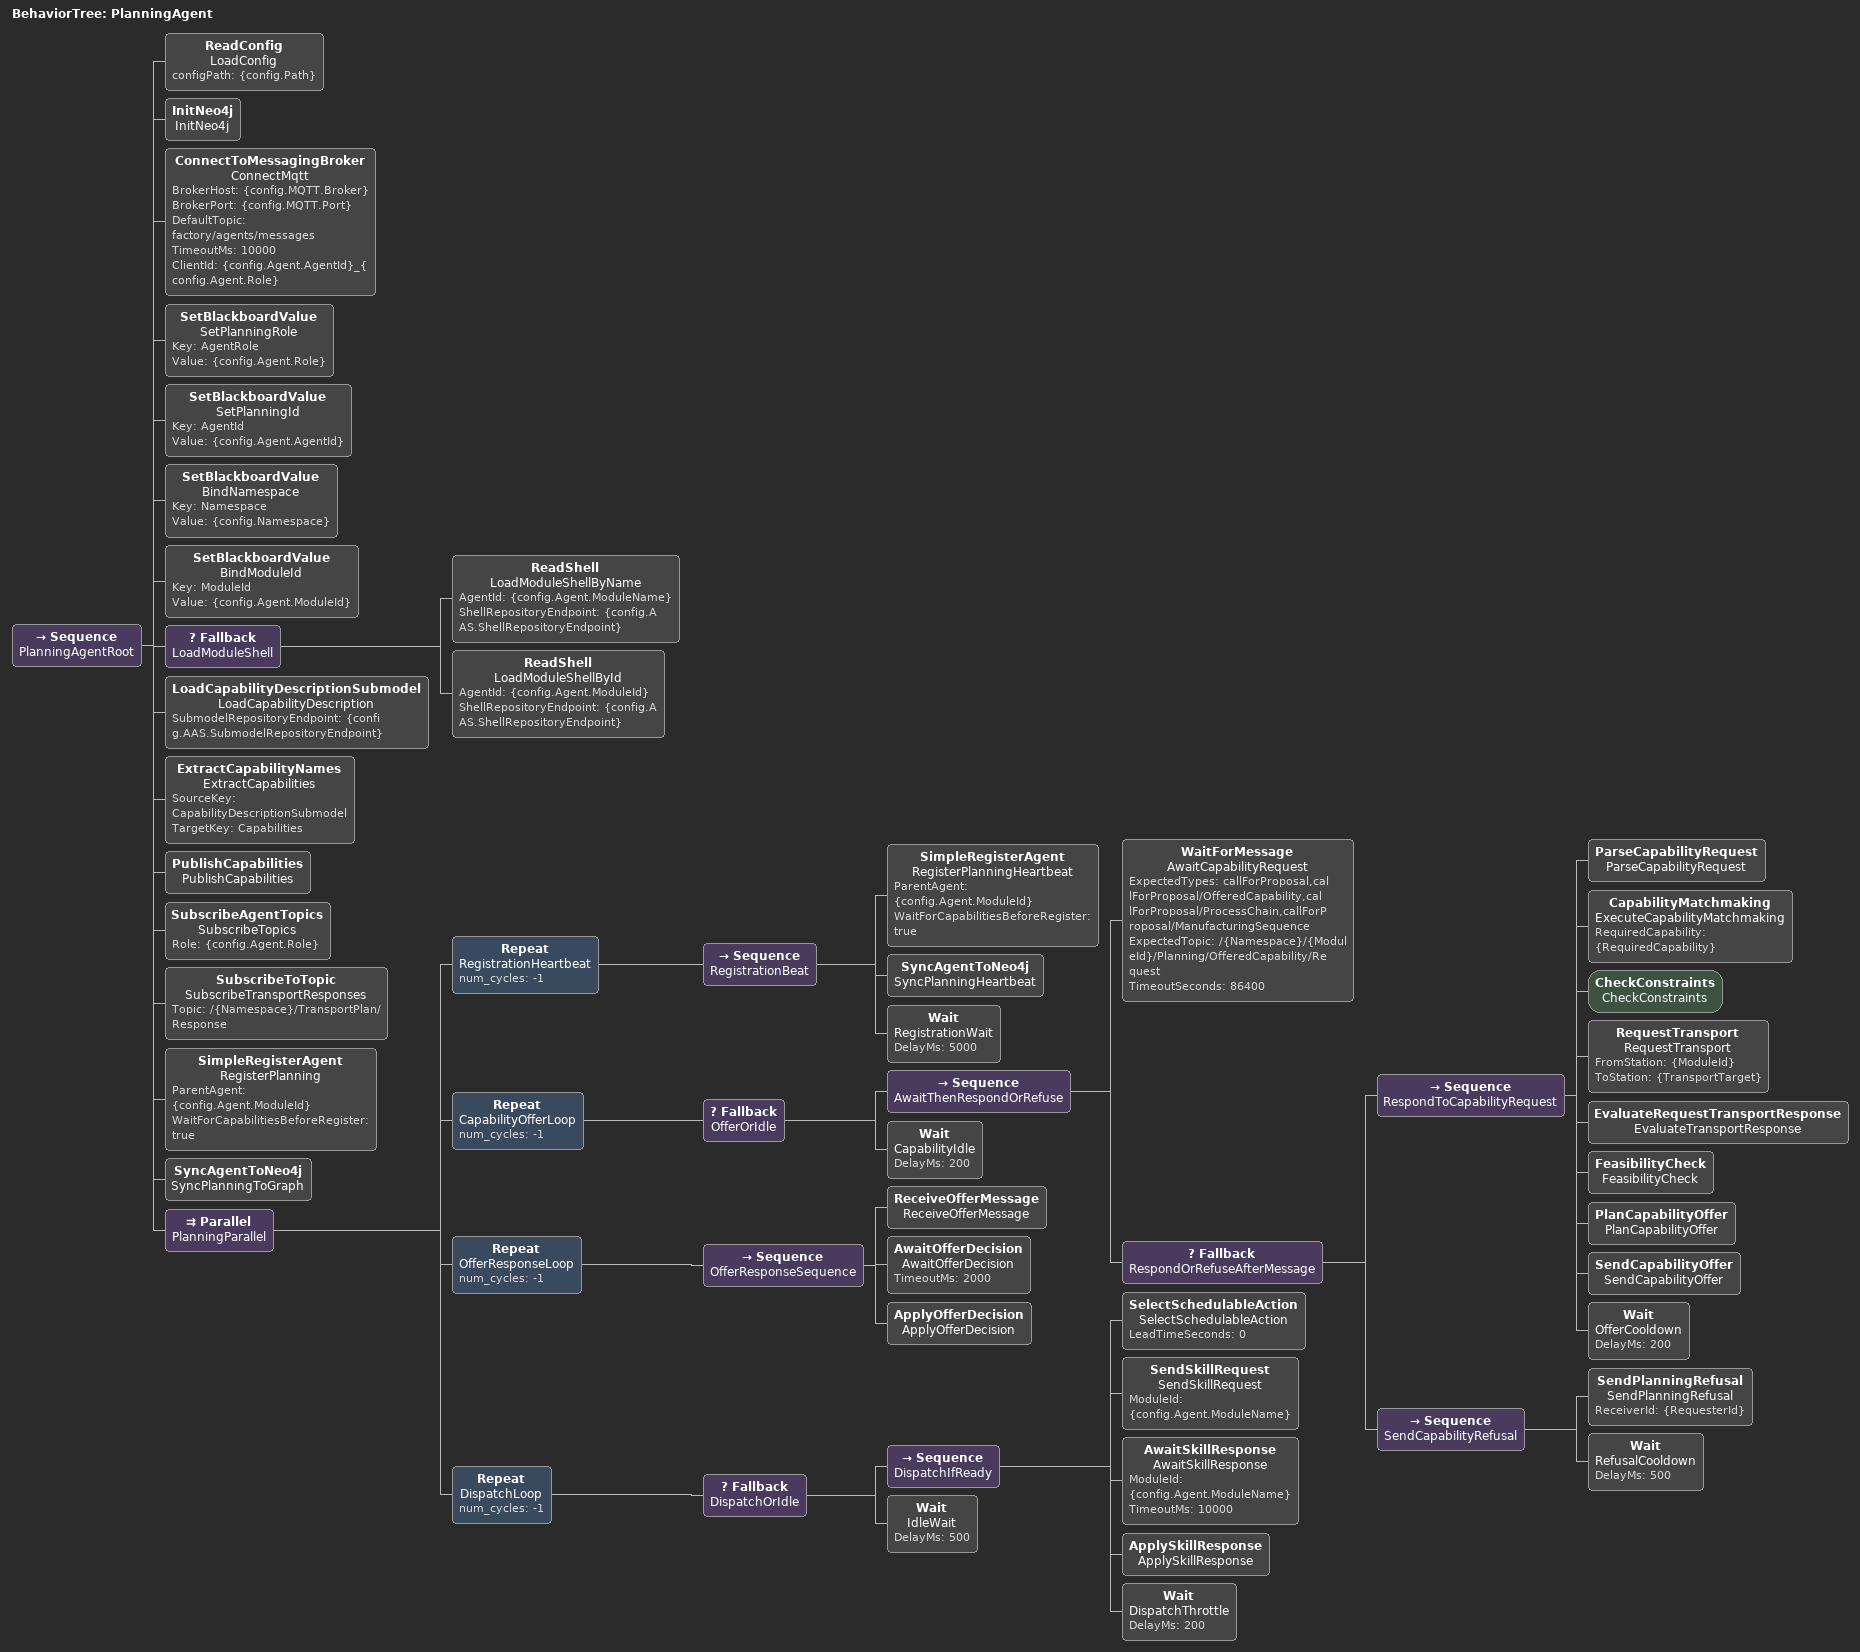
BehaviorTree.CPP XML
<?xml version="1.0" encoding="UTF-8"?>
<root BTCPP_format="4" main_tree_to_execute="PlanningAgent">
  <BehaviorTree ID="PlanningAgent">
    <Sequence name="PlanningAgentRoot">
      <ReadConfig name="LoadConfig" configPath="{config.Path}" />
      <InitNeo4j name="InitNeo4j" />
      <ConnectToMessagingBroker name="ConnectMqtt" BrokerHost="{config.MQTT.Broker}" BrokerPort="{config.MQTT.Port}" DefaultTopic="factory/agents/messages" TimeoutMs="10000" ClientId="{config.Agent.AgentId}_{config.Agent.Role}" />
      <SetBlackboardValue name="SetPlanningRole" Key="AgentRole" Value="{config.Agent.Role}" />
      <SetBlackboardValue name="SetPlanningId" Key="AgentId" Value="{config.Agent.AgentId}" />
      <SetBlackboardValue name="BindNamespace" Key="Namespace" Value="{config.Namespace}" />
      <SetBlackboardValue name="BindModuleId" Key="ModuleId" Value="{config.Agent.ModuleId}" />
      <Fallback name="LoadModuleShell">
        <ReadShell name="LoadModuleShellByName" AgentId="{config.Agent.ModuleName}" ShellRepositoryEndpoint="{config.AAS.ShellRepositoryEndpoint}" />
        <ReadShell name="LoadModuleShellById" AgentId="{config.Agent.ModuleId}" ShellRepositoryEndpoint="{config.AAS.ShellRepositoryEndpoint}" />
      </Fallback>
      <LoadCapabilityDescriptionSubmodel name="LoadCapabilityDescription" SubmodelRepositoryEndpoint="{config.AAS.SubmodelRepositoryEndpoint}" />
      <ExtractCapabilityNames name="ExtractCapabilities" SourceKey="CapabilityDescriptionSubmodel" TargetKey="Capabilities" />
      <PublishCapabilities name="PublishCapabilities" />
      <SubscribeAgentTopics name="SubscribeTopics" Role="{config.Agent.Role}" />
      <SubscribeToTopic name="SubscribeTransportResponses" Topic="/{Namespace}/TransportPlan/Response" />
      <SimpleRegisterAgent name="RegisterPlanning" ParentAgent="{config.Agent.ModuleId}" WaitForCapabilitiesBeforeRegister="true" />
      <SyncAgentToNeo4j name="SyncPlanningToGraph" />

      <Parallel name="PlanningParallel">
        <Repeat name="RegistrationHeartbeat" num_cycles="-1">
          <Sequence name="RegistrationBeat">
            <SimpleRegisterAgent name="RegisterPlanningHeartbeat" ParentAgent="{config.Agent.ModuleId}" WaitForCapabilitiesBeforeRegister="true" />
            <SyncAgentToNeo4j name="SyncPlanningHeartbeat" />
            <Wait name="RegistrationWait" DelayMs="5000" />
          </Sequence>
        </Repeat>
        <Repeat name="CapabilityOfferLoop" num_cycles="-1">
          <Fallback name="OfferOrIdle">
            <Sequence name="AwaitThenRespondOrRefuse">
              <WaitForMessage name="AwaitCapabilityRequest" ExpectedTypes="callForProposal,callForProposal/OfferedCapability,callForProposal/ProcessChain,callForProposal/ManufacturingSequence" ExpectedTopic="/{Namespace}/{ModuleId}/Planning/OfferedCapability/Request" TimeoutSeconds="86400" />
              <Fallback name="RespondOrRefuseAfterMessage">
                <Sequence name="RespondToCapabilityRequest">
                  <ParseCapabilityRequest name="ParseCapabilityRequest" />
                  <CapabilityMatchmaking name="ExecuteCapabilityMatchmaking" RequiredCapability="{RequiredCapability}" />
                  <CheckConstraints name="CheckConstraints" />
                  <RequestTransport name="RequestTransport" FromStation="{ModuleId}" ToStation="{TransportTarget}" />
                  <EvaluateRequestTransportResponse name="EvaluateTransportResponse" />
                  <FeasibilityCheck name="FeasibilityCheck" />
                  <PlanCapabilityOffer name="PlanCapabilityOffer" />
                  <SendCapabilityOffer name="SendCapabilityOffer" />
                  <Wait name="OfferCooldown" DelayMs="200" />
                </Sequence>
                <Sequence name="SendCapabilityRefusal">
                  <SendPlanningRefusal name="SendPlanningRefusal" ReceiverId="{RequesterId}" />
                  <Wait name="RefusalCooldown" DelayMs="500" />
                </Sequence>
              </Fallback>
            </Sequence>
            <Wait name="CapabilityIdle" DelayMs="200" />
          </Fallback>
        </Repeat>

        <Repeat name="OfferResponseLoop" num_cycles="-1">
          <Sequence name="OfferResponseSequence">
            <ReceiveOfferMessage name="ReceiveOfferMessage" />
            <AwaitOfferDecision name="AwaitOfferDecision" TimeoutMs="2000" />
            <ApplyOfferDecision name="ApplyOfferDecision" />
          </Sequence>
        </Repeat>

        <Repeat name="DispatchLoop" num_cycles="-1">
          <Fallback name="DispatchOrIdle">
            <Sequence name="DispatchIfReady">
              <SelectSchedulableAction name="SelectSchedulableAction" LeadTimeSeconds="0" />
              <SendSkillRequest name="SendSkillRequest" ModuleId="{config.Agent.ModuleName}" />
              <AwaitSkillResponse name="AwaitSkillResponse" ModuleId="{config.Agent.ModuleName}" TimeoutMs="10000" />
              <ApplySkillResponse name="ApplySkillResponse" />
              <Wait name="DispatchThrottle" DelayMs="200" />
            </Sequence>
            <Wait name="IdleWait" DelayMs="500" />
          </Fallback>
        </Repeat>
      </Parallel>
    </Sequence>
  </BehaviorTree>

</root>
